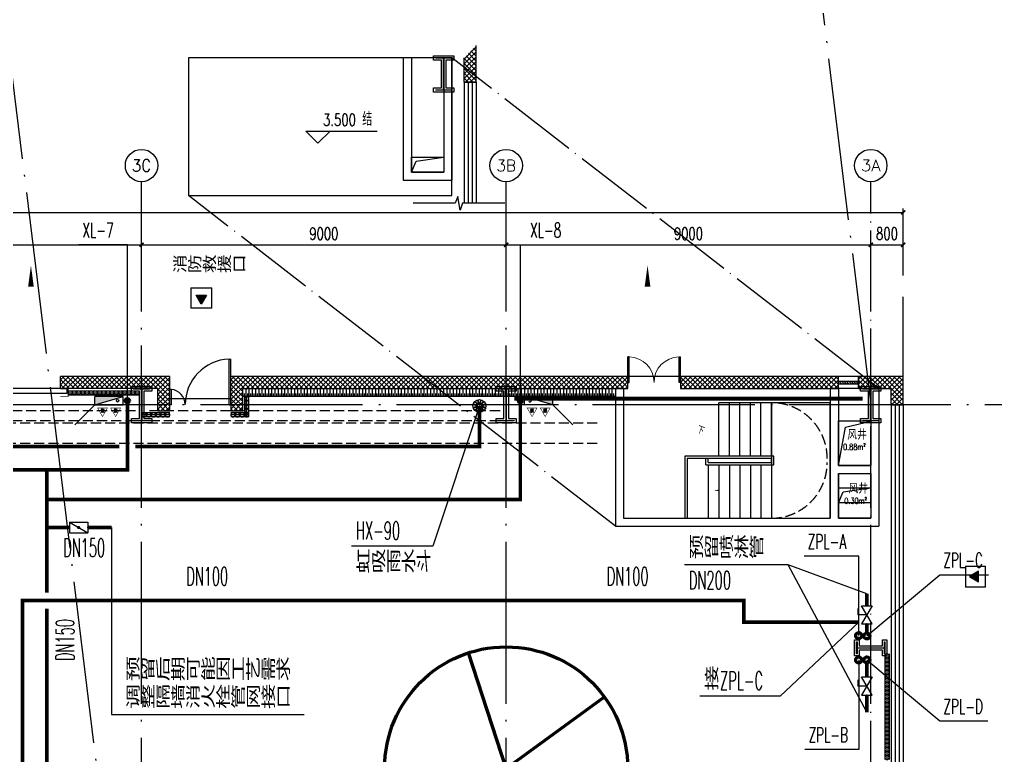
# Model space of a CAD drawing. Extents: x -452079 to 117456, y 3902 to 836955.
# Drawn here: x -149866 to -125776, y 612064 to 630228 of the extents above; entities that cross this region are included whole.
import ezdxf
from ezdxf.enums import TextEntityAlignment as Align

# ---------------------------------------------------------------- set-up
doc = ezdxf.new("R2010")
doc.units = 0
doc.header["$LTSCALE"] = 1000
doc.header["$MEASUREMENT"] = 0
for name, pattern in [('10平面$0$DASH', [0.35, 0.25, -0.1]), ('CENTER', [2, 1.25, -0.25, 0.25, -0.25]), ('DASH', [0.35, 0.25, -0.1]), ('DOTE', [2.42, 2, -0.2, 0.02, -0.2]), ('DOTE_30', [0.726, 0.6, -0.06, 0.006, -0.06])]:
    doc.linetypes.add(name, pattern=pattern)
for name, color, linetype in [('10平面$0$WINDOW', 4, 'Continuous'), ('99平面图例外参$0$A-HATCH-2', 251, 'Continuous'), ('A-AXIS-D', 1, 'Continuous'), ('A-AXIS-DOTE', 14, 'DOTE'), ('A-AXIS-DP', 126, 'Continuous'), ('A-AXIS-SYMB', 3, 'Continuous'), ('A-HATCH-2', 251, 'Continuous'), ('A-HRAIL', 173, 'Continuous'), ('A-LIN-V', 9, 'Continuous'), ('A-SFCE', 30, 'Continuous'), ('A-STAIR', 150, 'Continuous'), ('A-TEXT', 61, 'Continuous'), ('A-WINDOW', 140, 'Continuous'), ('A-防火门窗', 1, 'Continuous'), ('AS-COLN', 6, 'Continuous'), ('AS-WALL', 40, 'Continuous'), ('AS-结构边线层', 200, 'Continuous'), ('CURTWALL', 4, 'Continuous'), ('DIM_喷淋', 6, 'Continuous'), ('DIM_消防', 1, 'Continuous'), ('EVALVE_喷淋', 7, 'Continuous'), ('FM_ZF消防', 1, 'Continuous'), ('PUB_HATCH', 8, 'Continuous'), ('PUB_TEXT', 7, 'Continuous'), ('RP-N2-01$0$$0$A-WIND-J', 1, 'Continuous'), ('RP-N2-01$0$A-WIND-J', 3, 'Continuous'), ('SB_ZF消火栓', 10, 'Continuous'), ('SB_ZF消火栓M', 10, 'Continuous'), ('TEXT_喷淋', 6, 'Continuous'), ('TEXT_消防', 1, 'Continuous'), ('TWT_LEAD', 3, 'Continuous'), ('WALL', 2, 'Continuous'), ('建-文字', 7, 'Continuous'), ('建-标高', 3, 'Continuous'), ('建-窗', 4, 'Continuous'), ('建-箭头', 3, 'Continuous'), ('文本', 4, 'Continuous'), ('虹吸雨水斗', 6, 'Continuous')]:
    doc.layers.add(name, color=color, linetype=linetype)
for name, color, linetype, lineweight in [('Gps-ZF喷淋', 6, 'TG_ZP', 60), ('Gps-ZF消防', 1, 'TG_X', 60), ('Gps-ZF雨水', 4, 'DOTE_30', 60), ('LG-ZF喷淋', 6, 'Continuous', 60), ('LG-ZF消防', 1, 'Continuous', 60), ('柱间支撑', 6, 'CENTER', 0)]:
    doc.layers.add(name, color=color, linetype=linetype, lineweight=lineweight)
doc.styles.add('_TCH_AXIS', font='COMPLEX', dxfattribs={"bigfont": 'GBCBIG'})
doc.styles.add('_TCH_DIM', font='SIMPLEX', dxfattribs={"width": 0.75, "bigfont": '@1HZTXT'})
doc.styles.add('_TCH_DIM_T3', font='SIMPLEX', dxfattribs={"width": 0.705882, "bigfont": 'GBCBIG'})
doc.styles.add('_TWT_PIPEDN', font='SIMPLEX', dxfattribs={"width": 0.65, "height": 3.5, "bigfont": 'HZTXT'})
doc.styles.add('_TWT_SERIAL', font='SIMPLEX', dxfattribs={"width": 0.8, "height": 3, "bigfont": 'HZTXT'})
doc.styles.add('A-AREA', font='SIMPLEX', dxfattribs={"bigfont": 'GBCBIG'})
doc.styles.add('A-STANDARD', font='SIMPLEX', dxfattribs={"bigfont": 'GBCBIG'})
doc.styles.get("Standard").update_dxf_attribs({"font": 'gbenor.shx', "bigfont": 'gbcbig.shx'})
doc.styles.add('TG_LINETYPE', font='SIMPLEX', dxfattribs={"width": 0.8, "height": 3.5, "bigfont": 'HZTXT'})
doc.linetypes.add('TG_X', pattern='A,5,-0.3,["X",TG_LINETYPE,S=0.1,R=0,X=-0.23,Y=-0.15],0', length=5.3)
doc.linetypes.add('TG_ZP', pattern='A,3,-0.6,["ZP",TG_LINETYPE,S=0.1,R=0,X=-0.52,Y=-0.15],0', length=3.6)
doc.dimstyles.new('_TCH_ARCH&&100', dxfattribs={"dimtxt": 297.5, "dimasz": 100, "dimexe": 100, "dimexo": 100, "dimgap": 126.25, "dimtad": 1, "dimdec": 0, "dimzin": 0, "dimdsep": 46, "dimtxsty": '_TCH_DIM_T3', "dimblk": 'ARCHTICK', "dimcen": 0.09, "dimclrt": 7, "dimazin": 2, "dimtfac": 1, "dimtdec": 0, "dimtix": 1, "dimtmove": 2, "dimatfit": 3, "dimfxl": 0, "dimtolj": 1, "dimtzin": 0, "dimarcsym": 0})
pattern_1 = [(45, (321432.36, -540023.96), (-60.000061, 60.000061), []), (135, (321432.36, -540023.96), (-60.000061, -60.000061), [])]

# ---------------------------------------------------------------- blocks, each defined once
blk = doc.blocks.new('_ArchTick')
at = {"color": 0, "linetype": 'ByBlock', "const_width": 0.4}
blk.add_lwpolyline([(-0.5, -0.5), (0.5, 0.5)], dxfattribs=at)
blk = doc.blocks.new('*D390')
at = {"layer": 'A-AXIS-D', "color": 0, "lineweight": -2, "transparency": 16777216}
for p, q in [((165518, 83886), (165518, 84744)), ((165518, 84644), (174518, 84644)), ((174518, 83886), (174518, 84744))]:
    blk.add_line(p, q, dxfattribs=at)
at = {"layer": 'A-AXIS-D', "color": 0, "lineweight": -2, "transparency": 16777216, "xscale": 100, "yscale": 100, "zscale": 100, "rotation": 180}
blk.add_blockref('_ArchTick', (165518, 84644), dxfattribs=at)
at = {"layer": 'A-AXIS-D', "color": 0, "lineweight": -2, "transparency": 16777216, "xscale": 100, "yscale": 100, "zscale": 100}
blk.add_blockref('_ArchTick', (174518, 84644), dxfattribs=at)
at = {"layer": 'A-AXIS-D', "color": 7, "transparency": 16777216, "insert": (170018, 84919), "char_height": 297.5, "attachment_point": 5, "style": '_TCH_DIM_T3'}
blk.add_mtext('\\A1;9000', dxfattribs=at)
blk = doc.blocks.new('*D391')
at = {"layer": 'A-AXIS-D', "color": 0, "lineweight": -2, "transparency": 16777216}
for p, q in [((174518, 83886), (174518, 84744)), ((174518, 84644), (183518, 84644)), ((183518, 83886), (183518, 84744))]:
    blk.add_line(p, q, dxfattribs=at)
at = {"layer": 'A-AXIS-D', "color": 0, "lineweight": -2, "transparency": 16777216, "xscale": 100, "yscale": 100, "zscale": 100, "rotation": 180}
blk.add_blockref('_ArchTick', (174518, 84644), dxfattribs=at)
at = {"layer": 'A-AXIS-D', "color": 0, "lineweight": -2, "transparency": 16777216, "xscale": 100, "yscale": 100, "zscale": 100}
blk.add_blockref('_ArchTick', (183518, 84644), dxfattribs=at)
at = {"layer": 'A-AXIS-D', "color": 7, "transparency": 16777216, "insert": (179018, 84919), "char_height": 297.5, "attachment_point": 5, "style": '_TCH_DIM_T3'}
blk.add_mtext('\\A1;9000', dxfattribs=at)
blk = doc.blocks.new('*D392')
at = {"layer": 'A-AXIS-D', "color": 0, "lineweight": -2, "transparency": 16777216}
for p, q in [((183518, 83886), (183518, 84744)), ((183518, 84644), (192518, 84644)), ((192518, 83886), (192518, 84744))]:
    blk.add_line(p, q, dxfattribs=at)
at = {"layer": 'A-AXIS-D', "color": 0, "lineweight": -2, "transparency": 16777216, "xscale": 100, "yscale": 100, "zscale": 100, "rotation": 180}
blk.add_blockref('_ArchTick', (183518, 84644), dxfattribs=at)
at = {"layer": 'A-AXIS-D', "color": 0, "lineweight": -2, "transparency": 16777216, "xscale": 100, "yscale": 100, "zscale": 100}
blk.add_blockref('_ArchTick', (192518, 84644), dxfattribs=at)
at = {"layer": 'A-AXIS-D', "color": 7, "transparency": 16777216, "insert": (188018, 84919), "char_height": 297.5, "attachment_point": 5, "style": '_TCH_DIM_T3'}
blk.add_mtext('\\A1;9000', dxfattribs=at)
blk = doc.blocks.new('*D393')
at = {"layer": 'A-AXIS-D', "color": 0, "lineweight": -2, "transparency": 16777216}
for p, q in [((192518, 83886), (192518, 84744)), ((192518, 84644), (193318, 84644)), ((193318, 83886), (193318, 84744))]:
    blk.add_line(p, q, dxfattribs=at)
at = {"layer": 'A-AXIS-D', "color": 0, "lineweight": -2, "transparency": 16777216, "xscale": 100, "yscale": 100, "zscale": 100, "rotation": 180}
blk.add_blockref('_ArchTick', (192518, 84644), dxfattribs=at)
at = {"layer": 'A-AXIS-D', "color": 0, "lineweight": -2, "transparency": 16777216, "xscale": 100, "yscale": 100, "zscale": 100}
blk.add_blockref('_ArchTick', (193318, 84644), dxfattribs=at)
at = {"layer": 'A-AXIS-D', "color": 7, "transparency": 16777216, "insert": (192918, 84919), "char_height": 297.5, "attachment_point": 5, "style": '_TCH_DIM_T3'}
blk.add_mtext('\\A1;800', dxfattribs=at)
blk = doc.blocks.new('*D394')
at = {"layer": 'A-AXIS-D', "color": 0, "lineweight": -2, "transparency": 16777216}
for p, q in [((7618, 83986), (7618, 85544)), ((193318, 83986), (193318, 85544)), ((7618, 85444), (193318, 85444))]:
    blk.add_line(p, q, dxfattribs=at)
at = {"layer": 'A-AXIS-D', "color": 0, "lineweight": -2, "transparency": 16777216, "xscale": 100, "yscale": 100, "zscale": 100, "rotation": 180}
blk.add_blockref('_ArchTick', (7618, 85444), dxfattribs=at)
at = {"layer": 'A-AXIS-D', "color": 0, "lineweight": -2, "transparency": 16777216, "xscale": 100, "yscale": 100, "zscale": 100}
blk.add_blockref('_ArchTick', (193318, 85444), dxfattribs=at)
at = {"layer": 'A-AXIS-D', "color": 7, "transparency": 16777216, "insert": (100468, 85719), "char_height": 297.5, "attachment_point": 5, "style": '_TCH_DIM_T3'}
blk.add_mtext('\\A1;185700', dxfattribs=at)
blk = doc.blocks.new('4324324')
at = {"layer": 'A-HATCH-2', "color": 8, "linetype": 'DASH'}
for p, q in [((-294754, 620270), (-135554, 620270)), ((-294754, 619770), (-135554, 619770))]:
    blk.add_line(p, q, dxfattribs=at)
blk = doc.blocks.new('w4324324')
at = {"layer": 'A-HATCH-2', "lineweight": 60}
for q in [(-1694760, 686605), (-1697614, 684532), (-1691907, 684532), (-1696524, 681178), (-1692997, 681178)]:
    blk.add_line((-1694760, 683605), q, dxfattribs=at)
blk.add_circle((-1694760, 683605), 3000, dxfattribs=at)
blk = doc.blocks.new('342343')
at = {"layer": 'A-LIN-V'}
blk.add_blockref('w4324324', (1084560, -62444), dxfattribs=at)
blk = doc.blocks.new('w42343243')
at = {"layer": 'A-HATCH-2', "color": 2}
blk.add_lwpolyline([(-165104, 621070), (-164604, 621070), (-164604, 620958), (-164800, 620958), (-164800, 620282), (-164604, 620282), (-164604, 620170), (-165104, 620170), (-165104, 620282), (-164908, 620282), (-164908, 620958), (-165104, 620958)], close=True, dxfattribs=at)
at = {"layer": 'AS-COLN', "color": 8}
blk.add_lwpolyline([(-165054, 621020), (-164654, 621020), (-164654, 621008), (-164850, 621008), (-164850, 620232), (-164654, 620232), (-164654, 620220), (-165054, 620220), (-165054, 620232), (-164858, 620232), (-164858, 621008), (-165054, 621008)], close=True, dxfattribs=at)
blk = doc.blocks.new('nt66')
at = {"layer": 'A-HATCH-2', "color": 2}
blk.add_lwpolyline([(-195840, 766870), (-195440, 766870), (-195440, 766758), (-195586, 766758), (-195586, 766182), (-195440, 766182), (-195440, 766070), (-195840, 766070), (-195840, 766182), (-195694, 766182), (-195694, 766758), (-195840, 766758)], close=True, dxfattribs=at)
at = {"layer": 'AS-COLN', "color": 8}
blk.add_lwpolyline([(-195790, 766820), (-195490, 766820), (-195490, 766808), (-195636, 766808), (-195636, 766132), (-195490, 766132), (-195490, 766120), (-195790, 766120), (-195790, 766132), (-195644, 766132), (-195644, 766808), (-195790, 766808)], close=True, dxfattribs=at)
blk = doc.blocks.new('42343')
at = {"rotation": 270}
blk.add_blockref('nt66', (-895324, 419080), dxfattribs=at)
at = {"layer": 'A-WINDOW'}
for p in [(18000, 100), (27000, 100), (36000, 100)]:
    blk.add_blockref('w42343243', p, dxfattribs=at)
blk = doc.blocks.new('RP-N2-01$0$$0$xfjy')
at = {"layer": 'RP-N2-01$0$$0$A-WIND-J'}
h = blk.add_hatch(color=8, dxfattribs=at)
h.dxf.hatch_style = 1
h.paths.add_polyline_path([(1141876, -26214), (1142135, -26214), (1142005, -25989)])
at = {"layer": 'RP-N2-01$0$$0$A-WIND-J', "color": 8, "const_width": 25}
blk.add_lwpolyline([(1141755, -25889), (1141755, -26389), (1142255, -26389), (1142255, -25889)], close=True, dxfattribs=at)
at = {"layer": 'RP-N2-01$0$$0$A-WIND-J', "color": 8}
for points in [[(1141755, -26389), (1142255, -26389), (1142255, -25889), (1141755, -25889)], [(1141876, -26214), (1142135, -26214), (1142005, -25989)]]:
    blk.add_lwpolyline(points, close=True, dxfattribs=at)
blk = doc.blocks.new('RP-N2-01$0$xfjy')
at = {"layer": 'RP-N2-01$0$$0$A-WIND-J', "color": 8}
blk.add_blockref('RP-N2-01$0$$0$xfjy', (0, 0), dxfattribs=at)
blk = doc.blocks.new('3333')
at = {"layer": 'A-SFCE', "const_width": 20}
blk.add_lwpolyline([(-227064, 766320), (-227064, 766510), (-227244, 766510), (-227244, 766320)], dxfattribs=at)
blk = doc.blocks.new('99平面图例外参$0$$LinePat$圆环')
for points in [[(0, 150), (300, 150)], [(0, 0), (300, 0)], [(0, -150), (300, -150)]]:
    blk.add_lwpolyline(points)
at = {"color": 0}
blk.add_circle((150, 0), 150, dxfattribs=at)
blk = doc.blocks.new('99平面图例外参$0$$LinePat$填挖边坡')
at = {"color": 8}
for p, q in [((0, 0), (0, -1500)), ((300, 0), (300, -600))]:
    blk.add_line(p, q, dxfattribs=at)
blk = doc.blocks.new('324324')
at = {"layer": 'A-STAIR'}
for p, q in [((-28320, -15058), (-28320, -13743)), ((-28060, -15058), (-28060, -13743)), ((-27800, -15058), (-27800, -13743)), ((-27540, -15058), (-27540, -13743)), ((-27280, -15058), (-27280, -13743)), ((-27020, -15058), (-27020, -13743)), ((-25570, -13743), (-27020, -13743)), ((-27020, -13743), (-27020, -16593)), ((-25570, -16593), (-25570, -13743)), ((-26960, -15058), (-29160, -15058)), ((-29160, -15058), (-29160, -16593)), ((-27020, -15118), (-29100, -15118)), ((-29100, -15118), (-29100, -16593)), ((-28640, -15278), (-28640, -15118)), ((-27020, -15118), (-28580, -15118)), ((-28580, -15218), (-28580, -15118)), ((-27020, -15218), (-27020, -15118)), ((-26960, -15278), (-26960, -15058)), ((-28640, -15278), (-26960, -15278)), ((-28580, -15218), (-27020, -15218)), ((-28580, -15218), (-27020, -15218)), ((-28580, -15278), (-28580, -16593)), ((-28320, -15278), (-28320, -16593)), ((-28060, -15278), (-28060, -16593)), ((-27800, -15278), (-27800, -16593)), ((-27540, -15278), (-27540, -16593)), ((-27280, -15278), (-27280, -16593)), ((-27020, -15278), (-27020, -16593)), ((-27020, -16593), (-25570, -16593))]:
    blk.add_line(p, q, dxfattribs=at)
at = {"layer": 'A-WINDOW', "color": 9, "linetype": 'DASH'}
for points in [[(-27020, -13743, -0.414214), (-25645, -15118)], [(-27020, -16593, 0.414214), (-25645, -15218)]]:
    blk.add_lwpolyline(points, format="xyb", dxfattribs=at)
blk = doc.blocks.new('$DorLib2D$00000002')
for p, q in [((-0.5, 0), (-0.5, 0.4875)), ((-0.475, 0.4875), (-0.5, 0.4875)), ((-0.475, 0), (-0.475, 0.4875)), ((0.475, 0), (0.475, 0.4875)), ((0.475, 0.4875), (0.5, 0.4875)), ((0.5, 0), (0.5, 0.4875)), ((-0.5, 0), (-0.475, 0)), ((0.5, 0), (0.475, 0))]:
    blk.add_line(p, q)
at = {"lineweight": 13}
for centre, start, end in [((-0.4875, 0), 0, 88.53072), ((0.4875, 0), 91.46928, 180)]:
    blk.add_arc(centre, 0.4875, start, end, dxfattribs=at)
blk = doc.blocks.new('*U69')
at = {"color": 0}
for p, q in [((-250, 150), (250, 150)), ((250, 30), (-250, 30)), ((-250, -30), (-190, 30)), ((-190, -30), (-130, 30)), ((-130, -30), (-70, 30)), ((-70, -30), (-10, 30)), ((-10, -30), (50, 30)), ((50, -30), (110, 30)), ((110, -30), (170, 30)), ((170, -30), (230, 30)), ((250, -30), (-250, -30)), ((-250, -150), (250, -150))]:
    blk.add_line(p, q, dxfattribs=at)
for points in [[(-250, -150), (-250, 150)], [(250, -150), (250, 150)]]:
    blk.add_lwpolyline(points, dxfattribs=at)
blk = doc.blocks.new('*U68')
at = {"color": 0, "xscale": 0.001999999996058992, "yscale": 0.003333333333333334, "zscale": 0.001999999996058992}
blk.add_blockref('*U69', (0, 0), dxfattribs=at)
blk = doc.blocks.new('10平面$0$$DorLib2D$00000126')
at = {"color": 0, "linetype": 'Continuous'}
for p, q in [((-0.532, 0.5), (-0.532, 0.9)), ((0.532, 0.9), (0.532, 0.5))]:
    blk.add_line(p, q, dxfattribs=at)
at = {"color": 0, "linetype": '10平面$0$DASH'}
for p, q in [((-0.532, 0.9), (0.532, 0.9)), ((-0.532, 0.5), (0.532, 0.5))]:
    blk.add_line(p, q, dxfattribs=at)
blk = doc.blocks.new('DOOR2DLIB$SYSLIB$00000123')
at = {"color": 0}
for p, q in [((0.475, -0.001), (0.475, 0.752)), ((0.475, 0.752), (0.5, 0.752)), ((0.5, -0.001), (0.5, 0.752)), ((-0.5, 0), (-0.5, 0.252)), ((-0.475, 0.252), (-0.5, 0.252)), ((-0.475, 0), (-0.475, 0.252)), ((-0.475, 0), (-0.5, 0)), ((0.475, -0.001), (0.5, -0.001))]:
    blk.add_line(p, q, dxfattribs=at)
for centre, radius, start, end in [((0.505, -0.002), 0.755, 92.2493, 179.7238), ((-0.501, 0.003), 0.251, 359.7899, 84.0974)]:
    blk.add_arc(centre, radius, start, end, dxfattribs=at)
blk = doc.blocks.new('“奔腾”虹吸雨水斗')
at = {"layer": '虹吸雨水斗', "lineweight": 25}
for p, q in [((946982, 86753), (947040, 86688)), ((947052, 86699), (946987, 86758)), ((947048, 86793), (947066, 86707)), ((947082, 86711), (947055, 86795)), ((947125, 86795), (947098, 86711)), ((947114, 86707), (947132, 86793)), ((947194, 86758), (947128, 86699)), ((947140, 86688), (947199, 86753)), ((946944, 86685), (947028, 86658)), ((947028, 86641), (946944, 86614)), ((947032, 86673), (946946, 86692)), ((946946, 86607), (947032, 86625)), ((947040, 86611), (946982, 86546)), ((946987, 86541), (947052, 86600)), ((947066, 86592), (947048, 86506)), ((947055, 86504), (947082, 86587)), ((947098, 86587), (947125, 86504)), ((947132, 86506), (947114, 86592)), ((947128, 86600), (947194, 86541)), ((947199, 86546), (947140, 86611)), ((947234, 86692), (947148, 86673)), ((947148, 86625), (947234, 86607)), ((947152, 86658), (947236, 86685)), ((947236, 86614), (947152, 86641))]:
    blk.add_line(p, q, dxfattribs=at)
for radius in [150, 47.6]:
    blk.add_circle((947090, 86649), radius, dxfattribs=at)
for centre, start, end in [((947057, 86706), 231.6382, 8.3675), ((947090, 86715), 201.6382, 338.3675), ((947123, 86706), 171.6382, 308.3675), ((947025, 86649), 291.6382, 68.3675), ((947034, 86682), 261.6382, 38.3675), ((947034, 86617), 321.6382, 98.3675), ((947057, 86593), 351.6382, 128.3675), ((947090, 86584), 21.6382, 158.3675), ((947123, 86593), 51.6382, 188.3675), ((947147, 86682), 141.6382, 278.3675), ((947147, 86617), 81.6382, 218.3675), ((947155, 86649), 111.6382, 248.3675)]:
    blk.add_arc(centre, 8.82, start, end, dxfattribs=at)
blk = doc.blocks.new('A$C5D961328')
at = {"layer": 'SB_ZF消火栓', "linetype": 'Continuous'}
h = blk.add_hatch(dxfattribs=at)
h.set_pattern_fill('ANSI31', color=256, scale=129.330432, angle=270, style=0)
h.set_pattern_definition([(45, (-18410.044, -5691.868), (11.431303, -11.431303), [])])
h.paths.add_polyline_path([(228, 343), (228, 427), (153, 427), (153, 343)])
h = blk.add_hatch(dxfattribs=at)
h.set_pattern_fill('ANSI31', color=256, scale=129.330432, angle=270, style=0)
h.set_pattern_definition([(45, (-18087.504, -5691.868), (11.431303, -11.431303), [])])
h.paths.add_polyline_path([(550, 343), (550, 427), (475, 427), (475, 343)])
at = {"layer": 'SB_ZF消火栓'}
blk.add_hatch(color=256, dxfattribs=at).paths.add_polyline_path([(0, 40), (700, 40), (700, 240)])
for p, q in [((1195, 735), (700, 240)), ((700, 240), (0, 240)), ((0, 240), (0, 40)), ((700, 240), (0, 40)), ((0, 40), (700, 40)), ((700, 240), (700, 40))]:
    blk.add_line(p, q, dxfattribs=at)
at = {"layer": 'SB_ZF消火栓', "linetype": 'Continuous'}
for points, const_width in [([(312, 321), (190, 531), (69, 321), (312, 321), (190, 531)], 12.9), ([(634, 321), (513, 531), (392, 321), (634, 321), (513, 531)], 12.9), ([(228, 343), (228, 427), (153, 427), (153, 343), (228, 343)], 7.76), ([(550, 343), (550, 427), (475, 427), (475, 343), (550, 343)], 7.76)]:
    blk.add_lwpolyline(points, dxfattribs=dict(at, const_width=const_width))
at = {"layer": 'SB_ZF消火栓', "color": 1}
blk.add_circle((140, 140), 32.5, dxfattribs=at)
blk = doc.blocks.new('$EVALVE$00000030')
for p in [(0, 0), (87, 124)]:
    blk.add_line(p, (0, 124))
blk.add_lwpolyline([(-125, -72), (125, 72), (125, -72), (-125, 72)], close=True)
for p in [(-125, 0), (125, 0)]:
    blk.add_point(p)
blk = doc.blocks.new('$VALVE$00000316')
for p, q in [((-125, 72), (125, -72)), ((-125, 72), (-125, -72)), ((-125, 72), (125, 72)), ((125, 72), (125, -72)), ((-125, -72), (125, -72))]:
    blk.add_line(p, q)
at = {"const_width": 21.1}
blk.add_lwpolyline([(-11, 0, 1), (11, 0, 1)], format="xyb", close=True, dxfattribs=at)
for p in [(-125, 0), (125, 0)]:
    blk.add_point(p)
at = {"color": 7, "flags": 9}
for tag in ['XSIZE', 'YSIZE']:
    blk.add_attdef(tag, (0, 0), '', height=0.5, dxfattribs=at)
blk = doc.blocks.new('A$C515E426B')
at = {"layer": 'PUB_HATCH'}
h = blk.add_hatch(dxfattribs=at)
h.set_pattern_fill('多孔材料', color=256, scale=30, style=0)
h.set_pattern_definition(pattern_1)
h.paths.add_polyline_path([(182778.2, 88660.2), (182778.2, 89560.2), (182478.2, 89260.2), (182478.2, 88660.2)])
h = blk.add_hatch(dxfattribs=at)
h.set_pattern_fill('多孔材料', color=256, scale=30, style=0)
h.set_pattern_definition(pattern_1)
h.paths.add_polyline_path([(174918.2, 81096), (175218.2, 81396), (172518.2, 81396), (172518.2, 81096)])
h = blk.add_hatch(dxfattribs=at)
h.set_pattern_fill('多孔材料', color=256, scale=30, style=0)
h.set_pattern_definition(pattern_1)
h.paths.add_polyline_path([(174918.2, 80546), (175218.2, 80846), (175218.2, 81396), (174918.2, 81096)])
h = blk.add_hatch(dxfattribs=at)
h.set_pattern_fill('多孔材料', color=256, scale=30, style=0)
h.set_pattern_definition(pattern_1)
h.paths.add_polyline_path([(177018.2, 81096), (186518.2, 81096), (186518.2, 81396), (176718.2, 81396)])
h = blk.add_hatch(dxfattribs=at)
h.set_pattern_fill('多孔材料', color=256, scale=30, style=0)
h.set_pattern_definition(pattern_1)
h.paths.add_polyline_path([(176718.2, 80846), (177018.2, 80546), (177018.2, 81096), (176718.2, 81396)])
h = blk.add_hatch(dxfattribs=at)
h.set_pattern_fill('多孔材料', color=256, scale=30, style=0)
h.set_pattern_definition(pattern_1)
h.paths.add_polyline_path([(191718.2, 81396), (187818.2, 81396), (187818.2, 81096), (191718.2, 81096)])
h = blk.add_hatch(dxfattribs=at)
h.set_pattern_fill('多孔材料', color=256, scale=30, style=0)
h.set_pattern_definition(pattern_1)
h.paths.add_polyline_path([(193318.2, 81396), (192218.2, 81396), (192218.2, 81096), (193018.2, 81096)])
h = blk.add_hatch(dxfattribs=at)
h.set_pattern_fill('多孔材料', color=256, scale=30, style=0)
h.set_pattern_definition(pattern_1)
h.paths.add_polyline_path([(193318.2, 80696), (193318.2, 81396), (193018.2, 81096), (193018.2, 80696)])
h = blk.add_hatch(dxfattribs=at)
h.set_pattern_fill('多孔材料', color=256, scale=30, style=0)
h.set_pattern_definition(pattern_1)
h.paths.add_polyline_path([(174918.2, 80546), (175218.2, 80546), (175218.2, 80846)])
h = blk.add_hatch(dxfattribs=at)
h.set_pattern_fill('多孔材料', color=256, scale=30, style=0)
h.set_pattern_definition(pattern_1)
h.paths.add_polyline_path([(176718.2, 80846), (176718.2, 80546), (177018.2, 80546)])
at = {"layer": '10平面$0$WINDOW'}
for p, q in [((187818.2, 81396), (186518.2, 81396)), ((176718.2, 80846), (175218.2, 80846))]:
    blk.add_line(p, q, dxfattribs=at)
at = {"layer": 'A-AXIS-D'}
for centre in [(174518.2, 86600), (183518.2, 86600), (192518.2, 86600)]:
    blk.add_circle(centre, 400, dxfattribs=at)
at = {"layer": 'A-AXIS-DOTE', "color": 8, "ltscale": 2}
for p, q in [((188540.7, 113254.5), (192522.2, 80696)), ((174514.2, 62746), (170540.7, 95304.5)), ((174518.2, 716), (174518.2, 86200)), ((183518.2, 716), (183518.2, 86200)), ((199332.4, 80696), (3362.4, 80696))]:
    blk.add_line(p, q, dxfattribs=at)
at = {"layer": 'A-AXIS-DOTE', "color": 8}
for p, q in [((192718.2, 81096), (182178.2, 89260.2)), ((192518.2, 716), (192518.2, 86200)), ((186218.2, 77696), (175678.2, 85860.2))]:
    blk.add_line(p, q, dxfattribs=at)
at = {"layer": 'A-AXIS-DP'}
blk.add_line((193318.2, 80696), (193318.2, 83356), dxfattribs=at)
at = {"layer": 'A-AXIS-SYMB'}
blk.add_lwpolyline([(183482.4, 85670.2), (182442.4, 85670.2), (182381.2, 85502.2), (182322, 85838.2), (182262.4, 85670.2), (181222.4, 85670.2)], dxfattribs=at)
for points in [[(171788.2, 82676, 0, 0, 0), (171788.2, 84136, 0, 140, 0), (171788.2, 83611, 0, 0, 0)], [(187008.2, 82676, 0, 0, 0), (187008.2, 84136, 0, 140, 0), (187008.2, 83611, 0, 0, 0)]]:
    blk.add_lwpolyline(points, format="xyseb", dxfattribs=at)
at = {"layer": 'A-LIN-V'}
blk.add_line((186218.2, 80896), (177018.2, 80896), dxfattribs=at)
at = {"layer": 'A-SFCE', "color": 8, "linetype": 'DASH'}
for p, q in [((174368.2, 80546), (156668.2, 80546)), ((183368.2, 80546), (174668.2, 80546)), ((174368.2, 80296), (156668.2, 80296)), ((183368.2, 80296), (174668.2, 80296))]:
    blk.add_line(p, q, dxfattribs=at)
at = {"layer": 'A-SFCE'}
blk.add_lwpolyline([(175678.2, 85860.2), (182178.2, 85860.2), (182178.2, 89260.2), (175678.2, 89260.2)], close=True, dxfattribs=at)
at = {"layer": 'A-STAIR'}
blk.add_line((190068.2, 80746), (188768.2, 80746), dxfattribs=at)
at = {"layer": 'AS-WALL'}
for p, q in [((182778.2, 88660.2), (182778.2, 89560.2)), ((180978.2, 89260.2), (180978.2, 86240.2)), ((181178.2, 89260.2), (181178.2, 86440.2)), ((181978.2, 89260.2), (181978.2, 86440.2)), ((182178.2, 89260.2), (182178.2, 86240.2)), ((182478.2, 88660.2), (182478.2, 89260.2)), ((182478.2, 88660.2), (182778.2, 88660.2)), ((181178.2, 86440.2), (181978.2, 86440.2)), ((180978.2, 86240.2), (182178.2, 86240.2)), ((175218.2, 81396), (172518.2, 81396)), ((172518.2, 81096), (172518.2, 81396)), ((175218.2, 80846), (175218.2, 81396)), ((186518.2, 81396), (176718.2, 81396)), ((176718.2, 80846), (176718.2, 81396)), ((186518.2, 81096), (186518.2, 81396)), ((191718.2, 81396), (187818.2, 81396)), ((187818.2, 81396), (187818.2, 81096)), ((191718.2, 81096), (191718.2, 81396)), ((193318.2, 81396), (192218.2, 81396)), ((192218.2, 81396), (192218.2, 81096)), ((193318.2, 80696), (193318.2, 81396)), ((174918.2, 81096), (172518.2, 81096)), ((174918.2, 80546), (174918.2, 81096)), ((177018.2, 81096), (186518.2, 81096)), ((177018.2, 80546), (177018.2, 81096)), ((186218.2, 81096), (186218.2, 77696)), ((186418.2, 81096), (186218.2, 81096)), ((186418.2, 81096), (186418.2, 77896)), ((187818.2, 81096), (191718.2, 81096)), ((191518.2, 81096), (191518.2, 79096)), ((191718.2, 81096), (191518.2, 81096)), ((191718.2, 81096), (191718.2, 79196)), ((192218.2, 81096), (193018.2, 81096)), ((192518.2, 81096), (192518.2, 79196)), ((192718.2, 81096), (192518.2, 81096)), ((192618.2, 81096), (192618.2, 81096)), ((192818.2, 81096), (192618.2, 81096)), ((192818.2, 81096), (192618.2, 81096)), ((192718.2, 81096), (192718.2, 79096)), ((192818.2, 81096), (192818.2, 81096)), ((193018.2, 80696), (193018.2, 81096)), ((175218.2, 80546), (175218.2, 80846)), ((176718.2, 80846), (176718.2, 80546)), ((174918.2, 80546), (175218.2, 80546)), ((176718.2, 80546), (177018.2, 80546)), ((193018.2, 80696), (193318.2, 80696)), ((191518.2, 79096), (191518.2, 77896)), ((191718.2, 79196), (192518.2, 79196)), ((192718.2, 79096), (192718.2, 77696)), ((191718.2, 78996), (192518.2, 78996)), ((191718.2, 78996), (191718.2, 77896)), ((192518.2, 78996), (192518.2, 77896)), ((186418.2, 77896), (191518.2, 77896)), ((191718.2, 77896), (192518.2, 77896)), ((186218.2, 77696), (191618.2, 77696)), ((191618.2, 77696), (192718.2, 77696))]:
    blk.add_line(p, q, dxfattribs=at)
at = {"layer": 'AS-结构边线层', "ltscale": 100}
for points in [[(181178.2, 86440.2), (181297.5, 86712.4), (181978.2, 86810.2)], [(191718.2, 79196), (191892.4, 80141), (192518.2, 80291)], [(191718.2, 78276), (191837.5, 78548.3), (192518.2, 78646)]]:
    blk.add_lwpolyline(points, dxfattribs=at)
for points in [[(181178.2, 86810.2), (181978.2, 86810.2), (181978.2, 86440.2), (181178.2, 86440.2)], [(191718.2, 80296), (192518.2, 80296), (192518.2, 79196), (191718.2, 79196)], [(191718.2, 78996), (192518.2, 78996), (192518.2, 77896), (191718.2, 77896)], [(191718.2, 78646), (192518.2, 78646), (192518.2, 78276), (191718.2, 78276)]]:
    blk.add_lwpolyline(points, close=True, dxfattribs=at)
at = {"layer": 'CURTWALL'}
for p, q in [((182478.2, 88660.2), (182478.2, 85670.2)), ((182778.2, 88660.2), (182478.2, 88660.2)), ((182578.2, 88660.2), (182578.2, 85670.2)), ((182678.2, 88660.2), (182678.2, 85670.2)), ((182778.2, 88660.2), (182778.2, 85670.2)), ((182778.2, 85670.2), (182478.2, 85670.2)), ((193018.2, 80696), (193018.2, 61516)), ((193318.2, 80696), (193018.2, 80696)), ((193118.2, 80696), (193118.2, 61516)), ((193218.2, 80696), (193218.2, 61516)), ((193318.2, 80696), (193318.2, 61516))]:
    blk.add_line(p, q, dxfattribs=at)
at = {"layer": '建-标高'}
for p, q in [((178871.8, 87150.2), (178571.8, 87450.2)), ((178571.8, 87450.2), (180331.8, 87450.2)), ((178871.8, 87150.2), (179171.8, 87450.2))]:
    blk.add_line(p, q, dxfattribs=at)
at = {"layer": '建-箭头'}
blk.add_lwpolyline([(188378.2, 80058.5, 0, 0, 0), (190487.7, 80058.5, 0, 0, 0), (190487.7, 78583.5, 0, 0, 0), (188638.2, 78583.5, 0, 40, 0), (188788.2, 78583.5, 0, 0, 0)], format="xyseb", dxfattribs=at)
at = {"layer": '柱间支撑', "color": 8, "const_width": 100}
blk.add_lwpolyline([(192318.2, 80846), (183718.2, 80846)], dxfattribs=at)
at = {"layer": '10平面$0$WINDOW', "zscale": 300}
for name, p, xscale, yscale, rotation in [('DOOR2DLIB$SYSLIB$00000123', (175968.2, 80696), -1500, -1500, 179.9999999999556), ('$DorLib2D$00000002', (187168.2, 81246), 1300, -1300, 179.9999999936631), ('10平面$0$$DorLib2D$00000126', (170018.2, 81246), 5000, 300, 180)]:
    blk.add_blockref(name, p, dxfattribs=dict(at, xscale=xscale, yscale=yscale, rotation=rotation))
at = {"layer": '99平面图例外参$0$A-HATCH-2', "color": 203, "xscale": -0.13333333393269, "yscale": 0.1333333333333333, "zscale": 0.1333333333333333, "rotation": 180}
for p in [(177018.2, 80896), (177098.2, 80896), (177178.2, 80896), (177258.2, 80896), (177338.2, 80896), (177418.2, 80896), (177498.2, 80896), (177578.2, 80896), (177658.2, 80896), (177738.2, 80896), (177818.2, 80896), (177898.2, 80896), (177978.2, 80896), (178058.2, 80896), (178138.2, 80896), (178218.2, 80896), (178298.2, 80896), (178378.2, 80896), (178458.2, 80896), (178538.2, 80896), (178618.2, 80896), (178698.2, 80896), (178778.2, 80896), (178858.2, 80896), (178938.2, 80896), (179018.2, 80896), (179098.2, 80896), (179178.2, 80896), (179258.2, 80896), (179338.2, 80896), (179418.2, 80896), (179498.2, 80896), (179578.2, 80896), (179658.2, 80896), (179738.2, 80896), (179818.2, 80896), (179898.2, 80896), (179978.2, 80896), (180058.2, 80896), (180138.2, 80896), (180218.2, 80896), (180298.2, 80896), (180378.2, 80896), (180458.2, 80896), (180538.2, 80896), (180618.2, 80896), (180698.2, 80896), (180778.2, 80896), (180858.2, 80896), (180938.2, 80896), (181018.2, 80896), (181098.2, 80896), (181178.2, 80896), (181258.2, 80896), (181338.2, 80896), (181418.2, 80896), (181498.2, 80896), (181578.2, 80896), (181658.2, 80896), (181738.2, 80896), (181818.2, 80896), (181898.2, 80896), (181978.2, 80896), (182058.2, 80896), (182138.2, 80896), (182218.2, 80896), (182298.2, 80896), (182378.2, 80896), (182458.2, 80896), (182538.2, 80896), (182618.2, 80896), (182698.2, 80896), (182778.2, 80896), (182858.2, 80896), (182938.2, 80896), (183018.2, 80896), (183098.2, 80896), (183178.2, 80896), (183258.2, 80896), (183338.2, 80896), (183418.2, 80896), (183498.2, 80896), (183578.2, 80896), (183658.2, 80896), (183738.2, 80896), (183818.2, 80896), (183898.2, 80896), (183978.2, 80896), (184058.2, 80896), (184138.2, 80896), (184218.2, 80896), (184298.2, 80896), (184378.2, 80896), (184458.2, 80896), (184538.2, 80896), (184618.2, 80896), (184698.2, 80896), (184778.2, 80896), (184858.2, 80896), (184938.2, 80896), (185018.2, 80896), (185098.2, 80896), (185178.2, 80896), (185258.2, 80896), (185338.2, 80896), (185418.2, 80896), (185498.2, 80896), (185578.2, 80896), (185658.2, 80896), (185738.2, 80896), (185818.2, 80896), (185898.2, 80896), (185978.2, 80896), (186058.2, 80896), (186138.2, 80896)]:
    blk.add_blockref('99平面图例外参$0$$LinePat$填挖边坡', p, dxfattribs=at)
at = {"layer": 'A-HRAIL', "yscale": 0.3333333333333333, "zscale": 0.3333333333333333}
for p, xscale in [((172707.4, 80990), 0.3444734679294839), ((172810.7, 80990), 0.3444734679294839), ((172914, 80990), 0.3444734679294839), ((173017.4, 80990), 0.3444734679294839), ((173120.7, 80990), 0.3444734679294839), ((173224.1, 80990), 0.3444734679294839), ((173327.4, 80990), 0.3444734679294839), ((173430.8, 80990), 0.3444734679294839), ((173534.1, 80990), 0.3444734679294839), ((173637.4, 80990), 0.3444734679294839), ((173740.8, 80990), 0.3444734679294839), ((173844.1, 80990), 0.3444734679294839), ((173947.5, 80990), 0.3444734679294839), ((174050.8, 80990), 0.3444734679294839), ((174154.2, 80990), 0.3444734679294839), ((174257.5, 80990), 0.3444734679294839), ((174360.8, 80990), 0.3444734679294839), ((174638.2, 80446), -0.3866666437865448), ((174754.2, 80446), -0.3866666437865448), ((174870.2, 80446), -0.3866666437865448), ((174986.2, 80446), -0.3866666437865448), ((175102.2, 80446), -0.3866666437865448), ((175218.2, 80446), -0.3866666437865448), ((176830.7, 80446), -0.3749999999076196), ((176943.2, 80446), -0.3749999999076196), ((177055.7, 80446), -0.3749999999076196), ((177168.2, 80446), -0.3749999999076196)]:
    blk.add_blockref('99平面图例外参$0$$LinePat$圆环', p, dxfattribs=dict(at, xscale=xscale))
for p, xscale, rotation in [((177118.2, 80796), -0.3333333089176255, 270), ((177118.2, 80696), -0.3333333089176255, 270), ((177118.2, 80596), -0.3333333089176255, 270), ((177118.2, 80496), -0.3333333089176255, 270), ((177118.2, 80396), -0.3333333089176255, 270), ((192918.2, 74545.6), -0.3341019207554806, 90), ((192918.2, 74445.3), -0.3341019207554806, 90), ((192918.2, 74345.1), -0.3341019207554806, 90), ((192918.2, 74244.9), -0.3341019207554806, 90), ((192918.2, 74144.6), -0.3341019207554806, 90), ((192918.2, 74044.4), -0.3341019207554806, 90), ((192918.2, 73944.2), -0.3341019207554806, 90), ((192918.2, 73843.9), -0.3341019207554806, 90), ((192918.2, 73743.7), -0.3341019207554806, 90), ((192918.2, 73643.5), -0.3341019207554806, 90), ((192918.2, 73543.2), -0.3341019207554806, 90), ((192918.2, 73443), -0.3341019207554806, 90), ((192918.2, 73342.8), -0.3341019207554806, 90), ((192918.2, 73242.6), -0.3341019207554806, 90), ((192918.2, 73142.3), -0.3341019207554806, 90), ((192918.2, 73042.1), -0.3341019207554806, 90), ((192918.2, 72941.9), -0.3341019207554806, 90), ((192918.2, 72841.6), -0.3341019207554806, 90), ((192918.2, 72741.4), -0.3341019207554806, 90), ((192918.2, 72641.2), -0.3341019207554806, 90), ((192918.2, 72540.9), -0.3341019207554806, 90), ((192918.2, 72440.7), -0.3341019207554806, 90), ((192918.2, 72340.5), -0.3341019207554806, 90), ((192918.2, 72240.3), -0.3341019207554806, 90), ((192918.2, 72140), -0.3341019207554806, 90), ((192918.2, 72039.8), -0.3341019207554806, 90)]:
    blk.add_blockref('99平面图例外参$0$$LinePat$圆环', p, dxfattribs=dict(at, xscale=xscale, rotation=rotation))
at = {"layer": 'A-LIN-V', "rotation": 90}
blk.add_blockref('342343', (804678.8, 681921), dxfattribs=at)
at = {"layer": 'A-SFCE', "xscale": -1, "rotation": 270}
blk.add_blockref('3333', (-593802.6, 308150.2), dxfattribs=at)
at = {"layer": 'A-WINDOW'}
for name, p in [('w42343243', (346832.4, -531759.8)), ('42343', (321372.4, -540024)), ('324324', (217087.7, 94488.7)), ('4324324', (321372.4, -540024))]:
    blk.add_blockref(name, p, dxfattribs=at)
at = {"layer": 'RP-N2-01$0$A-WIND-J', "xscale": -1, "rotation": 180}
blk.add_blockref('RP-N2-01$0$xfjy', (-966012.7, 57191, 0), dxfattribs=at)
at = {"layer": 'RP-N2-01$0$A-WIND-J', "rotation": 90}
blk.add_blockref('RP-N2-01$0$xfjy', (168963.6, -1065549.4, 0), dxfattribs=at)
at = {"layer": '建-窗', "xscale": 500.000000985252, "yscale": -300, "zscale": 300, "rotation": 179.9999999936634}
blk.add_blockref('*U68', (191968.2, 81246), dxfattribs=at)
at = {"layer": 'A-TEXT', "color": 8, "style": '_TCH_DIM'}
blk.add_text('消防救援口', height=384.1, dxfattribs=at).set_placement((175281.8, 83964.6, 0))
at = {"layer": 'A-防火门窗', "style": 'A-AREA'}
for p in [(191938.8, 79836), (191968.8, 78506)]:
    blk.add_text('风井', height=241.13, dxfattribs=at).set_placement(p)
at = {"layer": 'A-防火门窗', "style": 'A-AREA', "width": 0.705882}
for s, height, p in [('2', 74.4, (192334.9, 79667.6)), ('0.88m', 148.75, (191834.9, 79580.1)), ('0.30m', 148.75, (191864.9, 78250.1)), ('2', 74.4, (192364.9, 78337.6))]:
    blk.add_text(s, height=height, dxfattribs=at).set_placement(p)
at = {"layer": 'PUB_TEXT', "style": 'A-STANDARD'}
blk.add_text('结', height=337.6, dxfattribs=at).set_placement((179968.2, 87580.2))
at = {"layer": 'PUB_TEXT', "style": 'A-STANDARD', "width": 0.705882}
blk.add_text('3.500', height=297.5, dxfattribs=at).set_placement((178998.2, 87580.2))
at = {"layer": 'PUB_TEXT', "style": '_TCH_AXIS'}
for s, height, p, p2 in [('3C', 294.28, (174280, 86452.9), (174756.4, 86452.9)), ('3B', 282.17, (183276.3, 86458.9), (183760, 86458.9)), ('3A', 276.42, (192274.7, 86461.8), (192761.7, 86461.8))]:
    blk.add_text(s, height=height, dxfattribs=at).set_placement(p, p2, align=Align.FIT)
at = {"layer": '建-文字', "style": 'A-STANDARD'}
blk.add_text('下', height=168.8, rotation=339.92971, dxfattribs=at).set_placement((188206.5, 80008.9))
at = {"layer": 'A-AXIS-D'}
for base, p1, p2, picture, middle in [((193318.2, 85443.8), (7618.2, 83885.8), (193318.2, 83885.8), '*D394', (100468.2, 85718.8)), ((174518.2, 84643.8), (165518.2, 83785.8), (174518.2, 83785.8), '*D390', (170018.2, 84918.8)), ((183518.2, 84643.8), (174518.2, 83785.8), (183518.2, 83785.8), '*D391', (179018.2, 84918.8)), ((192518.2, 84643.8), (183518.2, 83785.8), (192518.2, 83785.8), '*D392', (188018.2, 84918.8)), ((193318.2, 84643.8), (192518.2, 83785.8), (193318.2, 83785.8), '*D393', (192918.2, 84918.8))]:
    dim = blk.add_linear_dim(base=base, p1=p1, p2=p2, angle=0, dimstyle='_TCH_ARCH&&100', override={"dimgap": 0}, dxfattribs=at)
    dim.commit()
    dim.dimension.update_dxf_attribs({"geometry": picture, "text_midpoint": middle, "dimtype": 161})

msp = doc.modelspace()

# ---------------------------------------------------------------- hatches: boundary and pattern name
at = {"layer": 'Gps-ZF喷淋'}
for points in [[(-149792.1, 615885.77), (-149792.1, 615930.77), (-149837.1, 615930.77)], [(-149792.1, 615885.77), (-149837.1, 615885.77), (-149837.1, 615930.77)], [(-131988.28, 615885.77), (-131988.28, 615930.77), (-131943.28, 615930.77)], [(-131988.28, 615885.77), (-131943.28, 615885.77), (-131943.28, 615930.77)], [(-131988.28, 615354.1), (-131988.28, 615309.1), (-132033.28, 615309.1)], [(-131988.28, 615354.1), (-132033.28, 615354.1), (-132033.28, 615309.1)]]:
    msp.add_hatch(color=256, dxfattribs=at).paths.add_polyline_path(points)
at = {"layer": 'Gps-ZF消防'}
for points in [[(-147204.18, 619111.81), (-147204.18, 619066.81), (-147159.18, 619066.81)], [(-147204.18, 619111.81), (-147159.18, 619111.81), (-147159.18, 619066.81)], [(-137504.18, 618380.29), (-137459.18, 618380.29), (-137459.18, 618335.29)], [(-137504.18, 618380.29), (-137504.18, 618335.29), (-137459.18, 618335.29)]]:
    msp.add_hatch(color=256, dxfattribs=at).paths.add_polyline_path(points)
at = {"layer": 'Gps-ZF雨水'}
for points in [[(-138514.18, 619690.05), (-138469.18, 619690.05), (-138469.18, 619645.05)], [(-138514.18, 619690.05), (-138514.18, 619645.05), (-138469.18, 619645.05)]]:
    msp.add_hatch(color=256, dxfattribs=at).paths.add_polyline_path(points)

# ---------------------------------------------------------------- linework, layer by layer
at = {"layer": 'DIM_喷淋'}
for p, q in [((-129150.78, 616983.09), (-130498.15, 616983.09)), ((-129150.78, 615023.51), (-129150.78, 616983.09)), ((-128950.78, 615015.51), (-127147.82, 616524.17)), ((-127147.82, 616524.17), (-125952.43, 616524.17)), ((-129150.78, 614423.51), (-129150.78, 612214.2)), ((-128950.78, 614423.51), (-127147.82, 612914.86)), ((-127147.82, 612914.86), (-125962.08, 612914.86)), ((-129150.78, 612214.2), (-130477.88, 612214.2))]:
    msp.add_line(p, q, dxfattribs=at)
at = {"layer": 'DIM_消防'}
for p, q in [((-147204.18, 624671.3), (-148402.33, 624671.3)), ((-147204.18, 620820.05), (-147204.18, 624671.3)), ((-137504.18, 620820.05), (-137504.18, 624671.3)), ((-137504.18, 624671.3), (-136382.52, 624671.3))]:
    msp.add_line(p, q, dxfattribs=at)
at = {"layer": 'Gps-ZF喷淋', "const_width": 90}
for points in [[(-128950.78, 615760.09), (-128950.78, 616053.97)], [(-149792.1, 615885.77), (-131988.28, 615885.77)], [(-149792.1, 568401.51), (-149792.1, 615885.77)], [(-131988.28, 615354.1), (-131988.28, 615885.77)], [(-131988.28, 615354.1), (-129150.78, 615354.1)], [(-128950.78, 615090.51), (-128950.78, 615309.4)], [(-128950.78, 614001.66), (-128950.78, 614348.51)], [(-128950.78, 613129.11), (-128950.78, 613550.97)]]:
    msp.add_lwpolyline(points, dxfattribs=at)
at = {"layer": 'Gps-ZF消防', "const_width": 90}
for points in [[(-147204.18, 619111.81), (-147204.18, 620745.05)], [(-137504.18, 618380.29), (-137504.18, 620745.05)], [(-151496.95, 619111.81), (-149194.09, 619111.81)], [(-149194.09, 619111.81), (-147204.18, 619111.81)], [(-149194.09, 618380.29), (-149194.09, 619111.81)], [(-149194.09, 618380.29), (-137504.18, 618380.29)], [(-149194.09, 617690.32), (-149194.09, 618380.29)], [(-149194.09, 616080.77), (-149194.09, 617690.32)], [(-149194.09, 607637.92), (-149194.09, 615690.77)]]:
    msp.add_lwpolyline(points, dxfattribs=at)
at = {"layer": 'Gps-ZF消防', "color": 2, "const_width": 90}
for points in [[(-149194.09, 617690.32), (-148631.54, 617690.32)], [(-148182.17, 617690.32), (-147594.09, 617690.32)]]:
    msp.add_lwpolyline(points, dxfattribs=at)
at = {"layer": 'Gps-ZF雨水', "const_width": 90}
for points in [[(-138514.18, 619690.05), (-138514.18, 620690.05)], [(-153954.18, 619690.05), (-147399.18, 619690.05)], [(-147009.18, 619690.05), (-138514.18, 619690.05)]]:
    msp.add_lwpolyline(points, dxfattribs=at)
at = {"layer": 'LG-ZF喷淋'}
for centre in [(-129150.78, 615023.51), (-128950.78, 615015.51), (-129150.78, 614423.51), (-128950.78, 614423.51)]:
    msp.add_circle(centre, 75, dxfattribs=at)
at = {"layer": 'LG-ZF消防'}
for centre in [(-147204.18, 620820.05), (-137504.18, 620820.05)]:
    msp.add_circle(centre, 50, dxfattribs=at)
at = {"layer": 'TWT_LEAD'}
for p, q in [((-147594.09, 617690.32), (-147594.09, 613077.25)), ((-130889.81, 616769.57), (-133452.61, 616769.57)), ((-128950.78, 616053.97), (-130889.81, 616769.57)), ((-128950.78, 613129.11), (-130889.81, 616769.57)), ((-129150.78, 615354.1), (-131094.24, 613528.18)), ((-131094.24, 613528.18), (-133074.94, 613528.18)), ((-147594.09, 613077.25), (-142837.9, 613077.25))]:
    msp.add_line(p, q, dxfattribs=at)
at = {"layer": '文本'}
for p, q in [((-138514.18, 620690.05), (-139661.44, 617233.2)), ((-139661.44, 617233.2), (-141670.43, 617233.2))]:
    msp.add_line(p, q, dxfattribs=at)

# ---------------------------------------------------------------- block references
at = {"layer": 'EVALVE_喷淋', "xscale": 1.8, "yscale": 1.8, "zscale": 1.8, "rotation": 90}
for p in [(-128950.78, 615534.74), (-128950.78, 613776.31)]:
    msp.add_blockref('$EVALVE$00000030', p, dxfattribs=at)
at = {"layer": 'FM_ZF消防', "color": 2, "xscale": 1.8, "yscale": 1.8, "zscale": 1.8}
msp.add_blockref('$VALVE$00000316', (-148406.85, 617690.32), dxfattribs=at)
at = {"layer": 'SB_ZF消火栓M', "rotation": 180}
msp.add_blockref('A$C5D961328', (-147304.15, 620960.04), dxfattribs=at)
at = {"layer": 'SB_ZF消火栓M', "xscale": -1, "rotation": 180}
msp.add_blockref('A$C5D961328', (-137404.22, 620960.04), dxfattribs=at)
at = {"layer": 'WALL'}
msp.add_blockref('A$C515E426B', (-321372.36, 540023.96), dxfattribs=at)
at = {"layer": '文本', "xscale": 1.061320754715, "yscale": 1.061320754715, "zscale": 1.061320754715}
msp.add_blockref('“奔腾”虹吸雨水斗', (-1143680.52, 528727.25), dxfattribs=at)

# ---------------------------------------------------------------- texts
at = {"layer": 'DIM_喷淋', "color": 7, "style": '_TWT_SERIAL', "width": 0.6}
for s, p in [('ZPL-A', (-130408.15, 617163.09)), ('ZPL-C', (-127060.71, 616704.17)), ('ZPL-D', (-127060.08, 613094.86)), ('ZPL-B', (-130387.88, 612394.2))]:
    msp.add_text(s, height=360, dxfattribs=at).set_placement(p)
at = {"layer": 'DIM_消防', "color": 7, "style": '_TWT_SERIAL', "width": 0.6}
for s, p in [('XL-7', (-148312.33, 624851.3)), ('XL-8', (-137264.52, 624851.3))]:
    msp.add_text(s, height=360, dxfattribs=at).set_placement(p)
at = {"layer": 'TEXT_喷淋', "style": '_TWT_PIPEDN', "width": 0.52}
for p in [(-145749.76, 616260.77), (-135372.36, 616260.77)]:
    msp.add_text('DN100', height=450, dxfattribs=at).set_placement(p)
at = {"layer": 'TEXT_消防', "style": '_TWT_PIPEDN', "width": 0.52}
msp.add_text('DN150', height=450, dxfattribs=at).set_placement((-148786.81, 616965.32))
msp.add_text('DN150', height=450, rotation=90, dxfattribs=at).set_placement((-148518.75, 614397.17))
at = {"layer": 'TWT_LEAD', "color": 7, "style": '_TCH_DIM'}
for s, height, width, p in [('预留喷淋管', 520.866, 0.75, (-133347.61, 616927.07)), ('DN200', 446.25, 0.529412, (-133347.61, 616165.82)), ('预留后期可能因工艺需求', 520.8661, 0.75, (-147256.22, 613917.25)), ('接', 520.87, 0.75, (-132969.94, 613687.82)), ('ZPL-C', 446.25, 0.529412, (-132576.19, 613687.82)), ('调整隔墙消火栓管网接口', 520.8661, 0.75, (-147256.22, 613234.75))]:
    msp.add_text(s, height=height, dxfattribs=dict(at, width=width)).set_placement(p)
at = {"layer": '文本', "color": 7, "style": '_TCH_DIM'}
for s, height, width, p in [('HX-90', 446.25, 0.529412, (-141565.43, 617390.7)), ('虹吸雨水斗', 520.866, 0.75, (-141565.43, 616576.54))]:
    msp.add_text(s, height=height, dxfattribs=dict(at, width=width)).set_placement(p)

doc.saveas('drawing.dxf')
